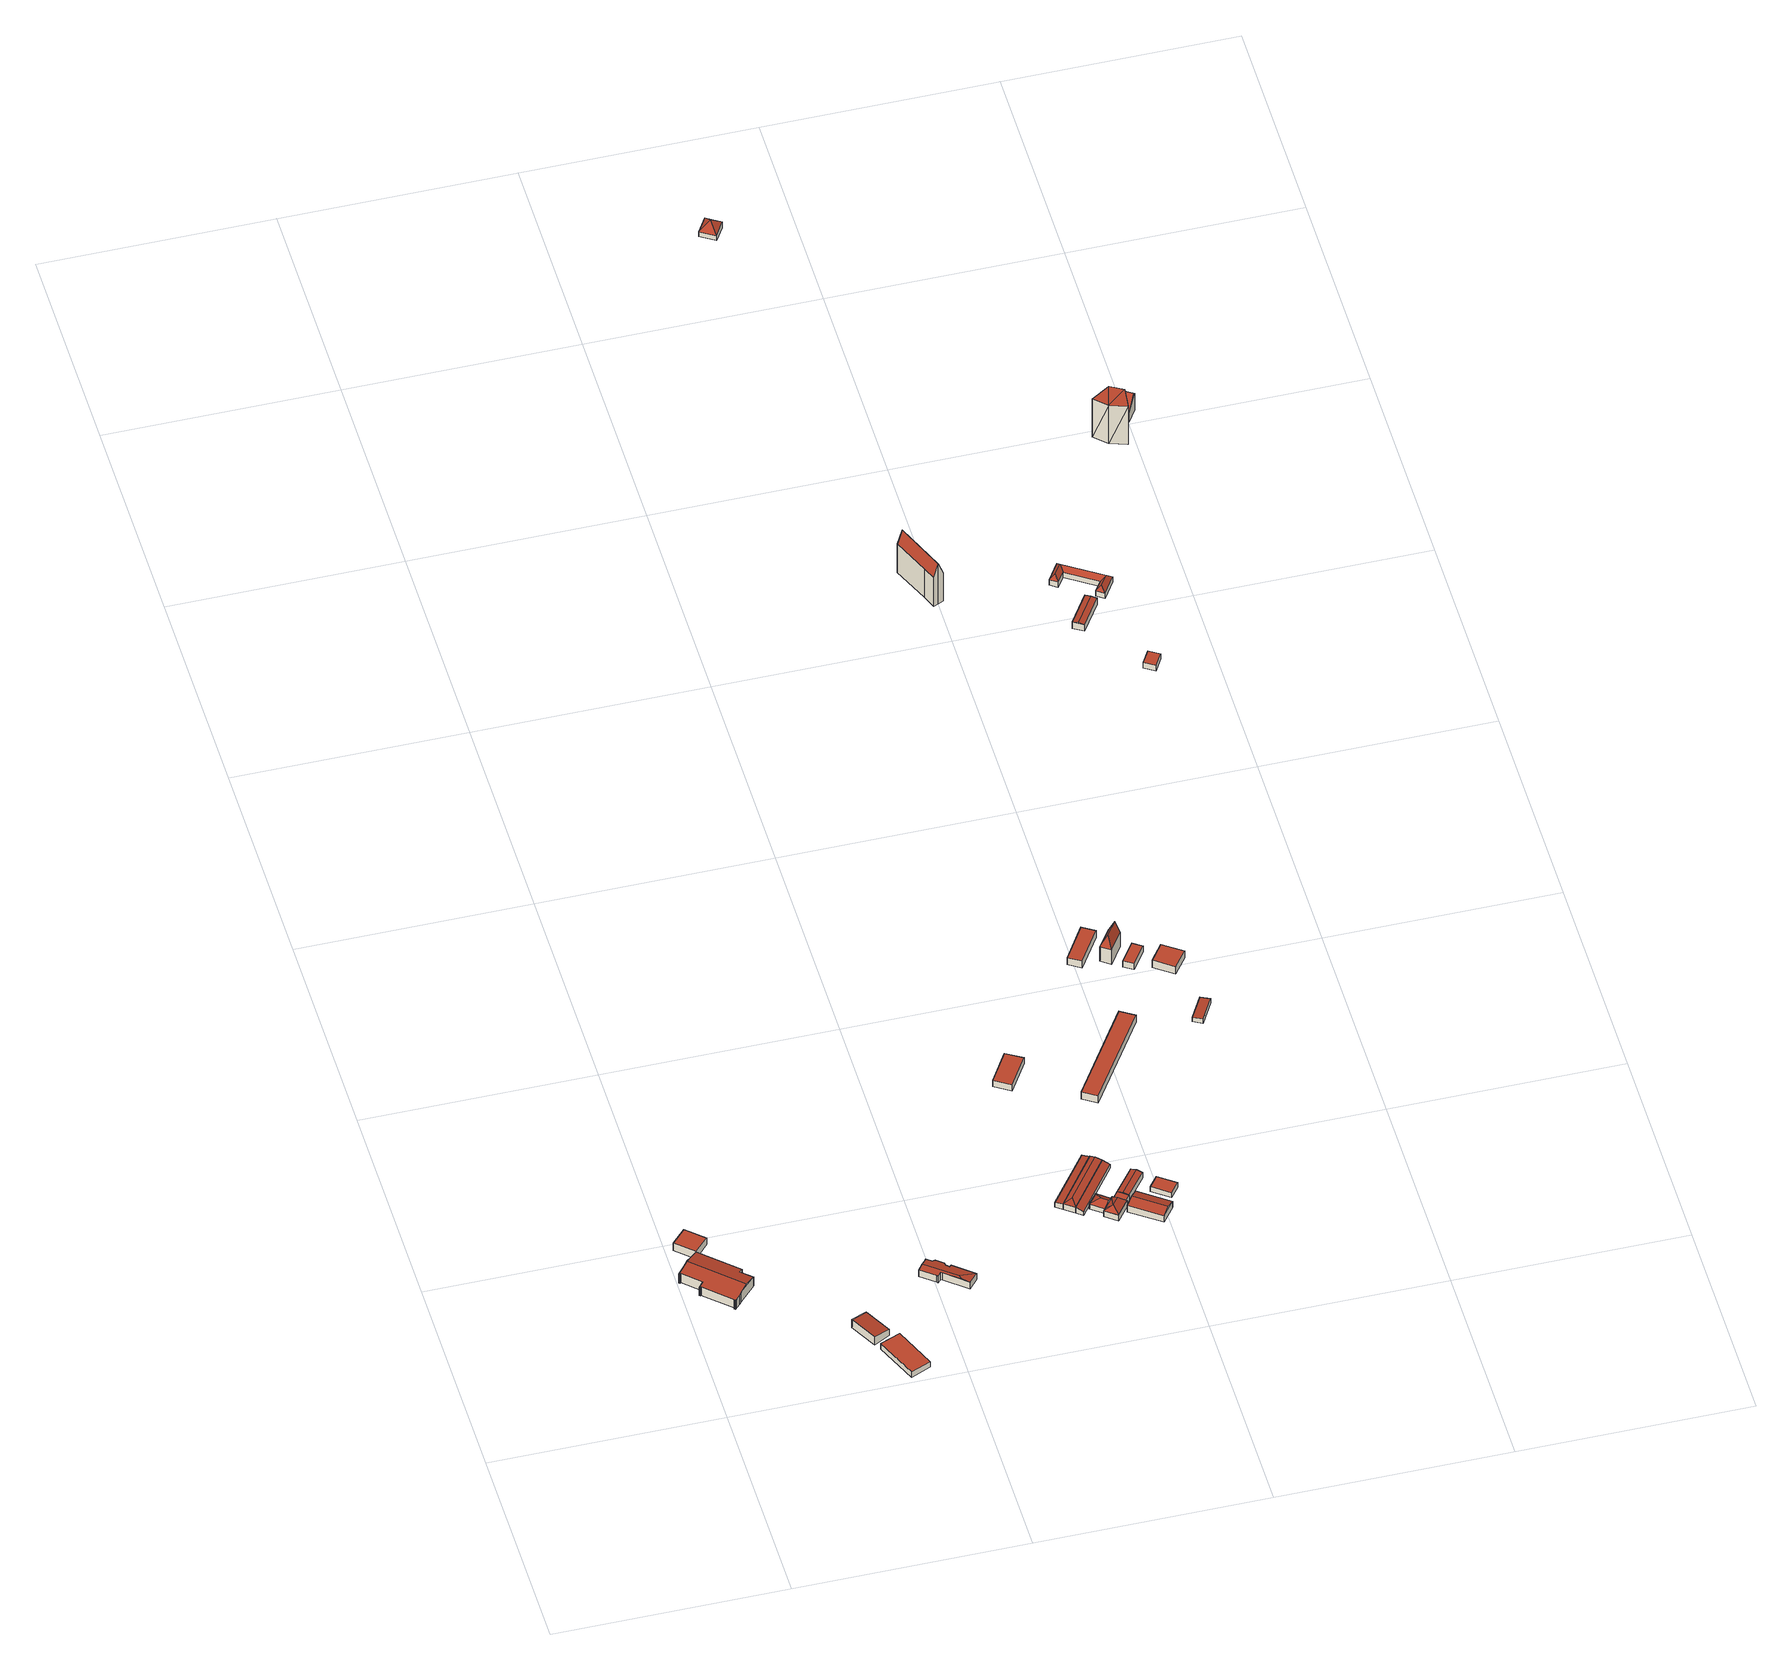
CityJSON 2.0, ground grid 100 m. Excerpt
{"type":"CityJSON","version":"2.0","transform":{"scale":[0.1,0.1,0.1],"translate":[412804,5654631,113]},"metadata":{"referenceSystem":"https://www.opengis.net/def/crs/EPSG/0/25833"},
"CityObjects":{
"building1":{"type":"Building","attributes":{"Dachtyp_tdc":"tdcFreeFormRoof","Gemeindeschluessel":14612000,"Dachneigung":10.03,"QualitaetDacherkennung":33,"Geometrietyp2DReferenz":"3000","measuredHeight":6.34,"function":"31001_9998","roofType":"5000"},"geometry":[{"type":"Solid","lod":"2","boundaries":[[[[0,1,2,3]],[[1,4,5,2]],[[4,6,7,5]],[[6,8,9,7]],[[8,10,11,9]],[[10,12,13,11]],[[12,14,15,13]],[[14,16,17,15]],[[16,18,19,17]],[[18,20,21,19]],[[20,22,23,21]],[[22,24,25,23]],[[24,26,27,25]],[[26,28,29,27]],[[28,30,31,29]],[[30,32,33,31]],[[32,34,35,33]],[[34,36,37,35]],[[36,38,39,37]],[[38,0,3,39]],[[40,26,24,22,20,18,41]],[[38,36,34,32,30,28,40,41,16,14,12,10,8,6,4,1,0]],[[18,16,41]],[[28,26,40]],[[3,2,5,7,9,11,13,15,17,19,21,23,25,27,29,31,33,35,37,39]]]],"semantics":{"surfaces":[{"type":"WallSurface"},{"type":"RoofSurface"},{"type":"GroundSurface"}],"values":[[0,0,0,0,0,0,0,0,0,0,0,0,0,0,0,0,0,0,0,0,1,1,0,0,2]]}}]},
"building2":{"type":"Building","attributes":{"Dachtyp_tdc":"tdcPolyFlatRoof","Gemeindeschluessel":14612000,"Dachneigung":2.81,"QualitaetDacherkennung":76,"Geometrietyp2DReferenz":"3000","measuredHeight":4.14,"function":"31001_9998","roofType":"2100"},"geometry":[{"type":"Solid","lod":"2","boundaries":[[[[42,43,44,45]],[[43,46,47,44]],[[46,48,49,47]],[[48,42,45,49]],[[48,46,43,42]],[[45,44,47,49]]]],"semantics":{"surfaces":[{"type":"WallSurface"},{"type":"RoofSurface"},{"type":"GroundSurface"}],"values":[[0,0,0,0,1,2]]}}]},
"building3":{"type":"Building","attributes":{"Dachtyp_tdc":"tdcPolyFlatRoof","Gemeindeschluessel":14612000,"Dachneigung":7.39,"QualitaetDacherkennung":28,"Geometrietyp2DReferenz":"3000","measuredHeight":4.54,"function":"31001_9998","roofType":"2100"},"geometry":[{"type":"Solid","lod":"2","boundaries":[[[[50,51,52,53]],[[51,54,55,52]],[[54,56,57,55]],[[56,50,53,57]],[[56,54,51,50]],[[53,52,55,57]]]],"semantics":{"surfaces":[{"type":"WallSurface"},{"type":"RoofSurface"},{"type":"GroundSurface"}],"values":[[0,0,0,0,1,2]]}}]},
"building4":{"type":"Building","attributes":{"Dachtyp_tdc":"tdcPolyFlatRoof","Gemeindeschluessel":14612000,"Dachneigung":0,"QualitaetDacherkennung":0,"Geometrietyp2DReferenz":"3000","BezugspunktDach":"2000","measuredHeight":3,"function":"31001_9998"},"geometry":[{"type":"MultiSurface","lod":"2","boundaries":[[[58,59,60,61]],[[61,60,62,63]],[[60,59,64,62]],[[59,58,65,64]],[[58,61,63,65]],[[63,62,64,65]]],"semantics":{"surfaces":[{"type":"RoofSurface"},{"type":"WallSurface"},{"type":"GroundSurface"}],"values":[0,1,1,1,1,2]}}]},
"building5":{"type":"Building","attributes":{"name":"Bahnhof Zoo","Dachtyp_tdc":"tdcFreeFormRoof","Gemeindeschluessel":14612000,"Dachneigung":10.5,"QualitaetDacherkennung":42,"Geometrietyp2DReferenz":"3000","measuredHeight":4.32,"function":"31001_9998","roofType":"5000"},"geometry":[{"type":"Solid","lod":"2","boundaries":[[[[66,67,68,69]],[[67,70,71,68]],[[70,72,73,71]],[[72,74,75,73]],[[74,76,77,75]],[[76,78,79,77]],[[78,80,81,79]],[[80,82,83,81]],[[82,84,85,83]],[[84,86,87,85]],[[86,88,89,87]],[[88,90,91,89]],[[90,92,93,91]],[[92,94,95,93]],[[94,66,69,95]],[[66,94,96,97]],[[96,94,92,90,88,86,84,82,80,78,98]],[[74,72,70,67,97,96,98,76]],[[67,66,97]],[[78,76,98]],[[69,68,71,73,75,77,79,81,83,85,87,89,91,93,95]]]],"semantics":{"surfaces":[{"type":"WallSurface"},{"type":"RoofSurface"},{"type":"GroundSurface"}],"values":[[0,0,0,0,0,0,0,0,0,0,0,0,0,0,0,1,1,1,0,0,2]]}}]},
"building6":{"type":"Building","attributes":{"Dachtyp_tdc":"tdcPolyFlatRoof","Gemeindeschluessel":14612000,"Dachneigung":9.97,"QualitaetDacherkennung":75,"Geometrietyp2DReferenz":"3000","measuredHeight":3.15,"function":"31001_2000","roofType":"2100"},"geometry":[{"type":"Solid","lod":"2","boundaries":[[[[99,100,101,102]],[[100,103,104,101]],[[103,105,106,104]],[[105,99,102,106]],[[105,103,100,99]],[[102,101,104,106]]]],"semantics":{"surfaces":[{"type":"WallSurface"},{"type":"RoofSurface"},{"type":"GroundSurface"}],"values":[[0,0,0,0,1,2]]}}]},
"building7":{"type":"Building","attributes":{"Dachtyp_tdc":"tdcHipAndGableRoof","Gemeindeschluessel":14612000,"Dachneigung":12.71,"QualitaetDacherkennung":81,"Geometrietyp2DReferenz":"3000","measuredHeight":3.78,"function":"31001_2000","roofType":"5000"},"geometry":[{"type":"Solid","lod":"2","boundaries":[[[[107,108,109,110]],[[108,111,112,109]],[[111,113,114,112]],[[113,107,110,114]],[[111,108,115]],[[107,113,116]],[[108,107,116,115]],[[113,111,115,116]],[[110,109,112,114]]]],"semantics":{"surfaces":[{"type":"WallSurface"},{"type":"RoofSurface"},{"type":"GroundSurface"}],"values":[[0,0,0,0,1,0,1,1,2]]}}]},
"building8":{"type":"Building","attributes":{"Dachtyp_tdc":"tdcHipAndGableRoof","Gemeindeschluessel":14612000,"Dachneigung":30.83,"QualitaetDacherkennung":77,"Geometrietyp2DReferenz":"3000","measuredHeight":4.56,"function":"31001_2000","roofType":"5000"},"geometry":[{"type":"Solid","lod":"2","boundaries":[[[[117,118,119,120]],[[118,121,122,119]],[[121,123,124,122]],[[118,117,125]],[[123,121,126]],[[117,123,126,125]],[[121,118,125,126]],[[124,120,119,122]],[[123,117,120,124]]]],"semantics":{"surfaces":[{"type":"WallSurface"},{"type":"RoofSurface"},{"type":"GroundSurface"}],"values":[[0,0,0,1,0,1,1,2,0]]}}]},
"building9":{"type":"Building","attributes":{"Dachtyp_tdc":"tdcPolyFlatRoof","Gemeindeschluessel":14612000,"Dachneigung":18.78,"QualitaetDacherkennung":69,"Geometrietyp2DReferenz":"3000","measuredHeight":3.21,"function":"31001_2000","roofType":"2100"},"geometry":[{"type":"Solid","lod":"2","boundaries":[[[[127,128,129,110]],[[128,130,131,129]],[[130,132,109,131]],[[132,127,110,109]],[[132,130,128,127]],[[110,129,131,109]]]],"semantics":{"surfaces":[{"type":"WallSurface"},{"type":"RoofSurface"},{"type":"GroundSurface"}],"values":[[0,0,0,0,1,2]]}}]},
"building10":{"type":"Building","attributes":{"Dachtyp_tdc":"tdcFreeFormRoof","Gemeindeschluessel":14612000,"Dachneigung":37.6,"QualitaetDacherkennung":71,"Geometrietyp2DReferenz":"3000","measuredHeight":5.94,"function":"31001_2000","roofType":"5000"},"geometry":[{"type":"Solid","lod":"2","boundaries":[[[[133,134,135,136]],[[134,137,138,135]],[[137,139,124,138]],[[139,140,122,124]],[[140,141,142,122]],[[141,143,144,142]],[[143,145,146,144]],[[145,133,136,146]],[[147,148,137]],[[149,150,151,143,141]],[[147,150,149,148]],[[140,149,141]],[[140,148,149]],[[139,148,140]],[[148,139,137]],[[133,150,147,134]],[[134,147,137]],[[143,151,145]],[[145,151,150,133]],[[136,135,138,124,122,142,144,146]]]],"semantics":{"surfaces":[{"type":"WallSurface"},{"type":"RoofSurface"},{"type":"GroundSurface"}],"values":[[0,0,0,0,0,0,0,0,1,1,1,1,1,1,1,0,0,0,0,2]]}}]},
"building11":{"type":"Building","attributes":{"Dachtyp_tdc":"tdcPolyFlatRoof","Gemeindeschluessel":14612000,"Dachneigung":0,"QualitaetDacherkennung":57,"Geometrietyp2DReferenz":"3000","measuredHeight":3.24,"function":"31001_2000","roofType":"1000"},"geometry":[{"type":"Solid","lod":"2","boundaries":[[[[152,153,154,155]],[[156,157,153,152]],[[157,158,154,153]],[[158,159,155,154]],[[159,156,152,155]],[[159,158,157,156]]]],"semantics":{"surfaces":[{"type":"GroundSurface"},{"type":"WallSurface"},{"type":"RoofSurface"}],"values":[[0,1,1,1,1,2]]}}]},
"building12":{"type":"Building","attributes":{"Dachtyp_tdc":"tdcPolyFlatRoof","Gemeindeschluessel":14612000,"Dachneigung":0,"QualitaetDacherkennung":0,"Geometrietyp2DReferenz":"3000","BezugspunktDach":"2000","measuredHeight":3,"function":"31001_2000"},"geometry":[{"type":"MultiSurface","lod":"2","boundaries":[[[160,161,162,163,164]],[[164,163,146,165]],[[163,162,144,146]],[[162,161,166,144]],[[161,160,167,166]],[[160,164,165,167]],[[165,146,144,166,167]]],"semantics":{"surfaces":[{"type":"RoofSurface"},{"type":"WallSurface"},{"type":"GroundSurface"}],"values":[0,1,1,1,1,1,2]}}]},
"building13":{"type":"Building","attributes":{"Dachtyp_tdc":"tdcGableRoof","Gemeindeschluessel":14612000,"Dachneigung":13.6,"QualitaetDacherkennung":60,"Geometrietyp2DReferenz":"3000","measuredHeight":3.71,"function":"31001_2000","roofType":"3100"},"geometry":[{"type":"Solid","lod":"2","boundaries":[[[[168,169,165,170]],[[169,171,166,165]],[[171,172,173,166]],[[172,168,170,173]],[[171,169,174]],[[168,172,175]],[[169,168,175,174]],[[172,171,174,175]],[[170,165,166,173]]]],"semantics":{"surfaces":[{"type":"WallSurface"},{"type":"RoofSurface"},{"type":"GroundSurface"}],"values":[[0,0,0,0,0,0,1,1,2]]}}]},
"building14":{"type":"Building","attributes":{"Dachtyp_tdc":"tdcGableRoof","Gemeindeschluessel":14612000,"Dachneigung":14.68,"QualitaetDacherkennung":84,"Geometrietyp2DReferenz":"3000","measuredHeight":4.68,"function":"31001_2000","roofType":"3100"},"geometry":[{"type":"Solid","lod":"2","boundaries":[[[[176,177,178,179]],[[177,180,181,178]],[[180,182,183,181]],[[182,176,179,183]],[[180,177,184]],[[176,182,185]],[[177,176,185,184]],[[182,180,184,185]],[[179,178,181,183]]]],"semantics":{"surfaces":[{"type":"WallSurface"},{"type":"RoofSurface"},{"type":"GroundSurface"}],"values":[[0,0,0,0,0,0,1,1,2]]}}]},
"building15":{"type":"Building","attributes":{"Dachtyp_tdc":"tdcPolyFlatRoof","Gemeindeschluessel":14612000,"Dachneigung":0,"QualitaetDacherkennung":53,"Geometrietyp2DReferenz":"3000","measuredHeight":2.72,"function":"31001_2000","roofType":"1000"},"geometry":[{"type":"Solid","lod":"2","boundaries":[[[[186,187,188,189]],[[187,190,191,188]],[[190,192,193,191]],[[192,186,189,193]],[[192,190,187,186]],[[189,188,191,193]]]],"semantics":{"surfaces":[{"type":"WallSurface"},{"type":"RoofSurface"},{"type":"GroundSurface"}],"values":[[0,0,0,0,1,2]]}}]},
"building16":{"type":"Building","attributes":{"Dachtyp_tdc":"tdcPolyFlatRoof","Gemeindeschluessel":14612000,"Dachneigung":0,"QualitaetDacherkennung":69,"Geometrietyp2DReferenz":"3000","measuredHeight":4.04,"function":"31001_2000","roofType":"1000"},"geometry":[{"type":"Solid","lod":"2","boundaries":[[[[194,195,196,197]],[[195,198,199,196]],[[198,200,201,199]],[[200,194,197,201]],[[200,198,195,194]],[[197,196,199,201]]]],"semantics":{"surfaces":[{"type":"WallSurface"},{"type":"RoofSurface"},{"type":"GroundSurface"}],"values":[[0,0,0,0,1,2]]}}]},
"building17":{"type":"Building","attributes":{"Dachtyp_tdc":"tdcPolyFlatRoof","Gemeindeschluessel":14612000,"Dachneigung":0,"QualitaetDacherkennung":41,"Geometrietyp2DReferenz":"3000","measuredHeight":3.95,"function":"31001_2000","roofType":"1000"},"geometry":[{"type":"Solid","lod":"2","boundaries":[[[[202,203,204,205]],[[203,206,207,204]],[[206,208,209,207]],[[208,202,205,209]],[[208,206,203,202]],[[205,204,207,209]]]],"semantics":{"surfaces":[{"type":"WallSurface"},{"type":"RoofSurface"},{"type":"GroundSurface"}],"values":[[0,0,0,0,1,2]]}}]},
"building18":{"type":"Building","attributes":{"Dachtyp_tdc":"tdcFreeFormRoof","Gemeindeschluessel":14612000,"Dachneigung":65.13,"QualitaetDacherkennung":4,"Geometrietyp2DReferenz":"3000","measuredHeight":13.47,"function":"31001_2000","roofType":"5000"},"geometry":[{"type":"Solid","lod":"2","boundaries":[[[[210,211,212,213]],[[211,214,215,212]],[[214,216,217,215]],[[216,210,213,217]],[[218,219,216,214]],[[218,214,211]],[[219,218,211,210]],[[219,210,216]],[[213,212,215,217]]]],"semantics":{"surfaces":[{"type":"WallSurface"},{"type":"RoofSurface"},{"type":"GroundSurface"}],"values":[[0,0,0,0,1,0,1,1,2]]}}]},
"building19":{"type":"Building","attributes":{"Dachtyp_tdc":"tdcPolyFlatRoof","Gemeindeschluessel":14612000,"Dachneigung":0,"QualitaetDacherkennung":67,"Geometrietyp2DReferenz":"3000","measuredHeight":3.35,"function":"31001_2000","roofType":"1000"},"geometry":[{"type":"Solid","lod":"2","boundaries":[[[[220,221,222,223]],[[221,224,225,222]],[[224,226,227,225]],[[226,220,223,227]],[[226,224,221,220]],[[223,222,225,227]]]],"semantics":{"surfaces":[{"type":"WallSurface"},{"type":"RoofSurface"},{"type":"GroundSurface"}],"values":[[0,0,0,0,1,2]]}}]},
"building20":{"type":"Building","attributes":{"Dachtyp_tdc":"tdcPolyFlatRoof","Gemeindeschluessel":14612000,"Dachneigung":3.88,"QualitaetDacherkennung":56,"Geometrietyp2DReferenz":"3000","measuredHeight":2.62,"function":"31001_2000","roofType":"2100"},"geometry":[{"type":"Solid","lod":"2","boundaries":[[[[228,229,230,231]],[[229,232,233,230]],[[232,234,235,233]],[[234,228,231,235]],[[234,232,229,228]],[[231,230,233,235]]]],"semantics":{"surfaces":[{"type":"WallSurface"},{"type":"RoofSurface"},{"type":"GroundSurface"}],"values":[[0,0,0,0,1,2]]}}]},
"building21":{"type":"Building","attributes":{"Dachtyp_tdc":"tdcPolyFlatRoof","Gemeindeschluessel":14612000,"Dachneigung":0,"QualitaetDacherkennung":69,"Geometrietyp2DReferenz":"3000","measuredHeight":4.18,"function":"31001_2000","roofType":"1000"},"geometry":[{"type":"Solid","lod":"2","boundaries":[[[[236,237,238,239]],[[237,240,241,238]],[[240,242,243,241]],[[242,236,239,243]],[[242,240,237,236]],[[239,238,241,243]]]],"semantics":{"surfaces":[{"type":"WallSurface"},{"type":"RoofSurface"},{"type":"GroundSurface"}],"values":[[0,0,0,0,1,2]]}}]},
"building22":{"type":"Building","attributes":{"Dachtyp_tdc":"tdcFreeFormRoof","Gemeindeschluessel":14612000,"Dachneigung":69.47,"QualitaetDacherkennung":6,"Geometrietyp2DReferenz":"3000","measuredHeight":22.57,"function":"31001_2000","roofType":"5000"},"geometry":[{"type":"Solid","lod":"2","boundaries":[[[[244,245,246,247]],[[245,248,249,246]],[[248,250,251,249]],[[250,252,253,251]],[[252,254,255,253]],[[254,256,257,255]],[[256,258,259,257]],[[258,244,247,259]],[[254,252,250,248,245]],[[245,244,258,256,254]],[[247,246,249,251,253,255,257,259]]]],"semantics":{"surfaces":[{"type":"WallSurface"},{"type":"RoofSurface"},{"type":"GroundSurface"}],"values":[[0,0,0,0,0,0,0,0,1,1,2]]}}]},
"building23":{"type":"Building","attributes":{"Dachtyp_tdc":"tdcTentRoof","Gemeindeschluessel":14612000,"Dachneigung":45.66,"QualitaetDacherkennung":79,"Geometrietyp2DReferenz":"3000","measuredHeight":6.63,"function":"31001_9998","roofType":"4000"},"geometry":[{"type":"Solid","lod":"2","boundaries":[[[[260,261,262,263]],[[261,264,265,262]],[[264,266,267,265]],[[266,260,263,267]],[[261,260,268]],[[264,261,268]],[[266,264,268]],[[260,266,268]],[[263,262,265,267]]]],"semantics":{"surfaces":[{"type":"WallSurface"},{"type":"RoofSurface"},{"type":"GroundSurface"}],"values":[[0,0,0,0,1,1,1,1,2]]}}]},
"building24":{"type":"Building","attributes":{"Dachtyp_tdc":"tdcGableRoof","Gemeindeschluessel":14612000,"Dachneigung":12.26,"QualitaetDacherkennung":79,"Geometrietyp2DReferenz":"3000","measuredHeight":4.17,"function":"31001_2000","roofType":"3100"},"geometry":[{"type":"Solid","lod":"2","boundaries":[[[[269,270,271,272]],[[270,273,274,271]],[[273,275,276,274]],[[275,269,272,276]],[[273,270,277]],[[269,275,278]],[[270,269,278,277]],[[275,273,277,278]],[[272,271,274,276]]]],"semantics":{"surfaces":[{"type":"WallSurface"},{"type":"RoofSurface"},{"type":"GroundSurface"}],"values":[[0,0,0,0,0,0,1,1,2]]}}]},
"building25":{"type":"Building","attributes":{"Dachtyp_tdc":"tdcFreeFormRoof","Gemeindeschluessel":14612000,"Dachneigung":46.66,"QualitaetDacherkennung":19,"Geometrietyp2DReferenz":"3000","measuredHeight":4.93,"function":"31001_2000","roofType":"5000"},"geometry":[{"type":"Solid","lod":"2","boundaries":[[[[279,280,281,282]],[[280,283,284,281]],[[283,285,286,284]],[[285,287,288,286]],[[287,289,290,288]],[[289,291,292,290]],[[291,293,294,292]],[[293,279,282,294]],[[295,296,293,291]],[[297,298,299,295,291,289]],[[300,297,289,287]],[[300,287,285]],[[298,297,300,285,283]],[[299,298,283,280]],[[296,295,299,280,279]],[[296,279,293]],[[282,281,284,286,288,290,292,294]]]],"semantics":{"surfaces":[{"type":"WallSurface"},{"type":"RoofSurface"},{"type":"GroundSurface"}],"values":[[0,0,0,0,0,0,0,0,1,1,1,1,1,1,1,1,2]]}}]},
"building26":{"type":"Building","attributes":{"Dachtyp_tdc":"tdcPolyFlatRoof","Gemeindeschluessel":14612000,"Dachneigung":0,"QualitaetDacherkennung":0,"Geometrietyp2DReferenz":"3000","BezugspunktDach":"2000","measuredHeight":3,"function":"31001_9998"},"geometry":[{"type":"MultiSurface","lod":"2","boundaries":[[[301,302,303,304]],[[304,303,305,306]],[[303,302,307,305]],[[302,301,308,307]],[[301,304,306,308]],[[306,305,307,308]]],"semantics":{"surfaces":[{"type":"RoofSurface"},{"type":"WallSurface"},{"type":"GroundSurface"}],"values":[0,1,1,1,1,2]}}]},
"building27":{"type":"Building","attributes":{"Erfassungsdatum_Objekt":"2020-12-18","BodenHoehe":113.3,"gemHoehe":0,"BauwerkHoehe":21.46,"Gemeindeschluessel":"14612000","Geometrietyp2DReferenz":"3000","measuredHeight":21.46,"function":"51006_1430"},"geometry":[{"type":"MultiSurface","lod":"2","boundaries":[[[309,310,311]],[[309,311,312]],[[309,312,313]],[[311,310,314]],[[311,314,315]],[[310,309,316]],[[310,316,314]],[[309,313,317]],[[309,317,316]],[[313,312,318]],[[313,318,317]],[[312,311,315]],[[312,315,318]],[[318,315,314]],[[318,314,316]],[[318,316,317]]],"semantics":{"surfaces":[{"type":"RoofSurface"},{"type":"WallSurface"},{"type":"GroundSurface"}],"values":[0,0,0,1,1,1,1,1,1,1,1,1,1,2,2,2]}}]},
"building28":{"type":"Building","attributes":{"name":"Puppentheater Sonnenhäusel","Dachtyp_tdc":"tdcGableRoof","Gemeindeschluessel":14612000,"Dachneigung":44.03,"QualitaetDacherkennung":14,"Geometrietyp2DReferenz":"3000","measuredHeight":10.35,"function":"31001_2090","roofType":"3100"},"geometry":[{"type":"Solid","lod":"2","boundaries":[[[[319,320,321,322]],[[320,323,324,321]],[[323,325,326,324]],[[325,319,322,326]],[[323,320,327]],[[319,325,328]],[[320,319,328,327]],[[325,323,327,328]],[[322,321,324,326]]]],"semantics":{"surfaces":[{"type":"WallSurface"},{"type":"RoofSurface"},{"type":"GroundSurface"}],"values":[[0,0,0,0,0,0,1,1,2]]}}]}
},
"vertices":[
[72,671,72],[68,667,71],[68,667,25],[72,671,25],[63,671,71],[63,671,25],[83,693,77],[83,693,25],[10,762,77],[10,762,25],[7,758,76],[7,758,25],[2,761,76],[2,761,25],[25,785,82],[25,785,25],[40,801,85],[40,801,25],[74,838,81],[74,838,25],[102,868,73],[102,868,25],[255,725,73],[255,725,25],[241,710,77],[241,710,25],[287,667,77],[287,667,25],[217,593,80],[217,593,25],[206,581,77],[206,581,25],[190,565,73],[190,565,25],[185,559,72],[185,559,25],[180,563,72],[180,563,25],[183,566,72],[183,566,25],[248,626,88],[49,812,88],
[28,942,69],[90,1010,65],[90,1010,28],[28,942,28],[166,939,65],[166,939,28],[104,872,69],[104,872,28],
[609,344,65],[679,381,55],[679,381,20],[609,344,20],[742,263,55],[742,263,20],[672,226,65],[672,226,20],
[778,233,52],[690,197,52],[767,10,52],[855,46,52],[767,10,22],[855,46,22],[690,197,22],[778,233,22],
[1125,436,52],[1031,514,57],[1031,514,16],[1125,436,16],[1023,519,57],[1023,519,16],[1010,503,53],[1010,503,16],[1004,508,53],[1004,508,16],[943,557,53],[943,557,16],[975,596,56],[975,596,16],[987,611,52],[987,611,16],[1009,594,52],[1009,594,16],[1023,598,50],[1023,598,16],[1052,573,50],[1052,573,16],[1055,557,52],[1055,557,16],[1069,545,52],[1069,545,16],[1076,554,50],[1076,554,16],[1163,482,50],[1163,482,16],[1090,479,59],[1097,459,57],[964,582,59],
[1745,1030,38],[1773,1009,44],[1773,1009,13],[1745,1030,13],[1600,777,44],[1600,777,13],[1572,798,38],[1572,798,13],
[1816,977,43],[1643,745,43],[1643,745,12],[1816,977,12],[1600,777,45],[1600,777,12],[1773,1009,45],[1773,1009,12],[1642,795,50],[1792,995,50],
[1703,754,39],[1744,806,38],[1744,806,12],[1703,754,12],[1798,763,38],[1798,763,12],[1758,711,39],[1758,711,12],[1751,758,58],[1778,737,58],
[1816,977,44],[1844,956,32],[1844,956,12],[1671,725,32],[1671,725,12],[1643,745,44],
[1853,727,45],[1798,657,45],[1798,657,12],[1853,727,12],[1747,697,45],[1747,697,12],[1758,711,45],[1798,763,45],[1801,767,45],[1801,767,12],[1806,763,45],[1806,763,12],[1848,730,45],[1848,730,12],[1798,657,47],[1786,693,72],[1814,730,72],[1853,727,47],[1848,730,47],
[1506,1522,11],[1592,1659,11],[1662,1615,11],[1576,1478,11],[1506,1522,44],[1592,1659,44],[1662,1615,44],[1576,1478,44],
[1849,774,42],[1828,791,42],[1806,763,42],[1848,730,42],[1870,758,42],[1870,758,12],[1828,791,12],[1849,774,12],
[1955,867,43],[1870,758,43],[1955,867,12],[1828,791,43],[1913,900,43],[1913,900,12],[1849,774,49],[1934,883,49],
[1973,604,47],[1845,699,47],[1845,699,12],[1973,604,12],[1899,771,47],[1899,771,12],[2027,676,47],[2027,676,12],[1873,736,59],[2000,640,59],
[2077,781,38],[2039,731,38],[2039,731,11],[2077,781,11],[1965,787,38],[1965,787,11],[2003,837,38],[2003,837,11],
[1831,1362,51],[2095,1764,51],[2095,1764,11],[1831,1362,11],[2156,1724,51],[2156,1724,11],[1892,1322,51],[1892,1322,11],
[2125,2230,47],[2027,2078,47],[2027,2078,8],[2125,2230,8],[1973,2112,47],[1973,2112,8],[2071,2265,47],[2071,2265,8],
[2105,2097,88],[2165,2185,88],[2165,2185,8],[2105,2097,8],[2206,2157,88],[2206,2157,8],[2146,2068,88],[2146,2068,8],[2185,2171,142],[2140,2103,142],
[2185,2043,42],[2245,2131,42],[2245,2131,8],[2185,2043,8],[2286,2103,42],[2286,2103,8],[2226,2015,42],[2226,2015,8],
[2413,1649,37],[2374,1671,34],[2374,1671,11],[2413,1649,11],[2433,1773,34],[2433,1773,11],[2472,1751,37],[2472,1751,11],
[2380,1947,51],[2298,2007,51],[2298,2007,10],[2380,1947,10],[2354,2085,51],[2354,2085,10],[2437,2025,51],[2437,2025,10],
[2023,4227,163],[2001,4218,227],[2001,4218,2],[2023,4227,2],[1979,4209,163],[1979,4209,2],[1956,4266,163],[1956,4266,2],[1888,4432,163],[1888,4432,2],[1910,4442,227],[1910,4442,2],[1933,4451,163],[1933,4451,2],[2000,4284,163],[2000,4284,2],
[1648,6530,36],[1711,6489,36],[1711,6489,2],[1648,6530,2],[1671,6427,28],[1671,6427,2],[1607,6468,28],[1607,6468,2],[1660,6480,69],
[2483,3944,40],[2570,4077,40],[2570,4077,4],[2483,3944,4],[2614,4048,40],[2614,4048,4],[2527,3916,40],[2527,3916,4],[2591,4063,45],[2504,3931,45],
[2620,4095,33],[2652,4144,33],[2652,4144,4],[2620,4095,4],[2521,4231,33],[2521,4231,4],[2489,4182,33],[2489,4182,4],[2456,4204,33],[2456,4204,4],[2510,4286,33],[2510,4286,4],[2707,4155,33],[2707,4155,4],[2653,4073,33],[2653,4073,4],[2679,4149,54],[2647,4101,54],[2515,4258,54],[2516,4258,53],[2679,4150,54],[2483,4209,54],
[2735,3713,34],[2699,3655,34],[2746,3626,34],[2781,3684,34],[2746,3626,4],[2781,3684,4],[2699,3655,4],[2735,3713,4],
[2892,4915,218],[2967,4890,218],[2978,4986,218],[2921,5020,218],[2839,4968,218],[2967,4890,3],[2978,4986,3],[2892,4915,3],[2839,4968,3],[2921,5020,3],
[2983,5109,98],[3042,5071,98],[3042,5071,2],[2983,5109,2],[3004,5012,49],[3004,5012,2],[2945,5050,49],[2945,5050,2],[3036,5062,106],[2977,5100,106]
]}
